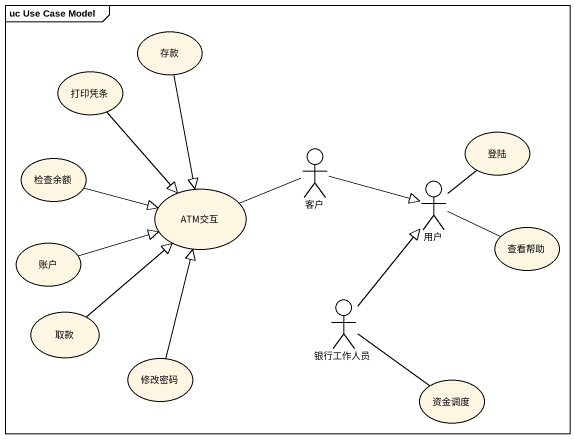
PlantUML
@startuml
mainframe uc Use Case Model
usecase 存款
usecase 打印凭条
usecase 检查余额
actor 客户
usecase 登陆
usecase ATM交互
actor 用户
usecase 账户
usecase 查看帮助
usecase 取款
actor 银行工作人员
usecase 修改密码
usecase 资金调度
存款 --|> ATM交互
打印凭条 --|> ATM交互
检查余额 -right-|> ATM交互
客户 -right-|> 用户
ATM交互 -right- 客户
用户 -up- 登陆
用户 -right- 查看帮助
账户 -right-|> ATM交互
取款 -up-|> ATM交互
银行工作人员 -up-|> 用户
银行工作人员 -right- 资金调度
修改密码 -up-|> ATM交互
@enduml
